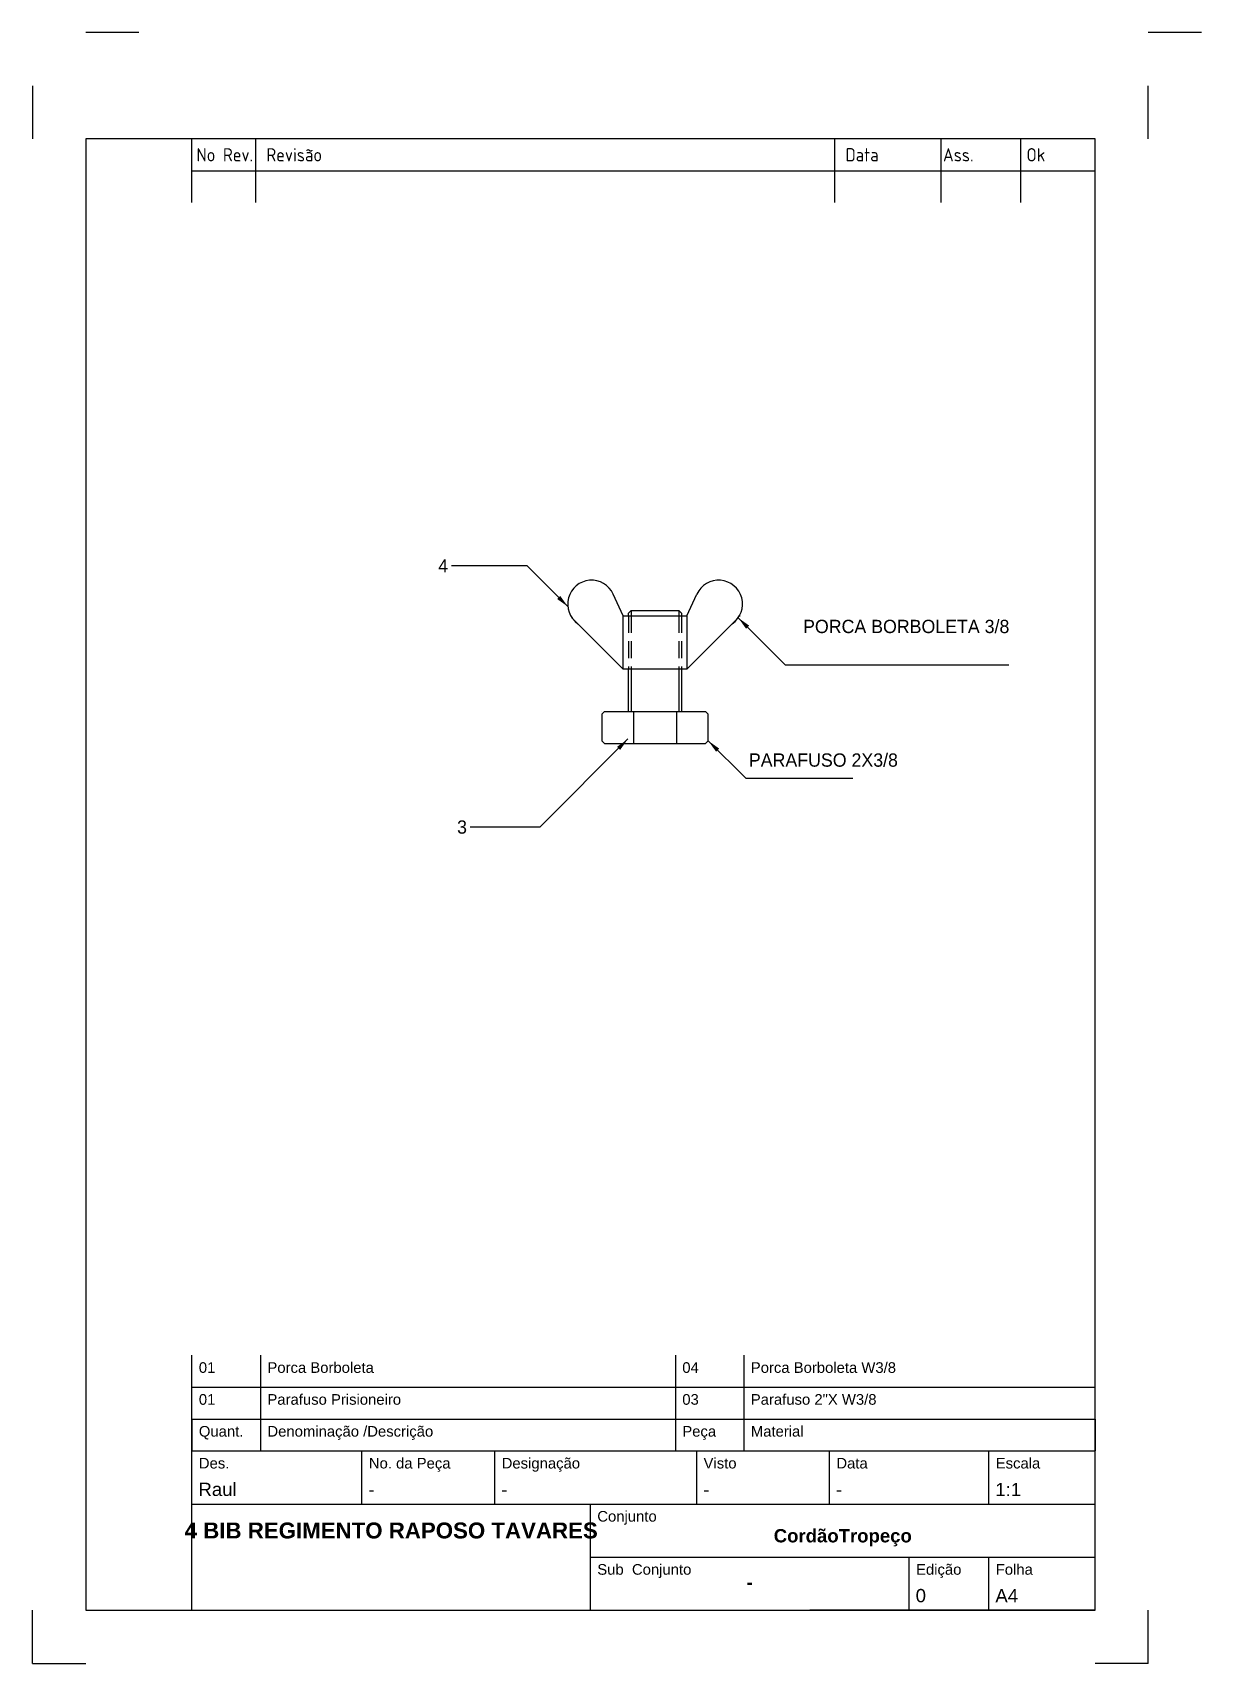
# Paper-space layout 'Peça3 4' of a CAD drawing. Header units: millimetres. Extents: x -10 to 210, y -10 to 297.
# The model-space entities are those that its viewports show. They can reach past a viewport. Long polylines and large blocks are cut down to what shows.
import ezdxf
from ezdxf.enums import TextEntityAlignment as Align

# ---------------------------------------------------------------- set-up
doc = ezdxf.new("R2010")
doc.units = ezdxf.units.MM
doc.linetypes.add('HIDDEN2', pattern=[4.7625, 3.175, -1.5875])
for name, color, linetype in [('Contorno', 7, 'Continuous'), ('Cortes', 140, 'HIDDEN2'), ('Cotas', 1, 'Continuous'), ('FRAME 050', 6, 'Continuous'), ('FRAME 200', 8, 'Continuous'), ('Texto', 7, 'Continuous')]:
    doc.layers.add(name, color=color, linetype=linetype)
doc.layers.get('FRAME 050').off()
doc.styles.add('ISO Proportional', font='isocp')
doc.styles.add('texto2', font='ARIAL.TTF', dxfattribs={"height": 2})
doc.styles.add('Texto2.5', font='ARIAL.TTF', dxfattribs={"height": 2.5})
doc.dimstyles.new('ISO-25', dxfattribs={"dimtxt": 2.5, "dimasz": 2.5, "dimexe": 1.25, "dimexo": 0.625, "dimtad": 1, "dimtxsty": 'Standard', "dimcen": 2.5, "dimadec": 0, "dimazin": 0, "dimtfac": 1, "dimtmove": 0, "dimatfit": 3, "dimfxl": 0, "dimarcsym": 0})

msp = doc.modelspace()

# ---------------------------------------------------------------- linework, layer by layer
msp.add_line((-179.541, 193.375), (-179.412, 193.375))
at = {"layer": 'Contorno'}
for p, q in [((-201.412, 193.375), (-203.275, 197.464)), ((-189.412, 193.375), (-187.548, 197.464)), ((-200.412, 193.875), (-199.912, 194.375)), ((-200.412, 193.375), (-200.412, 193.875)), ((-199.912, 194.375), (-190.912, 194.375)), ((-199.912, 194.375), (-199.912, 193.375)), ((-190.912, 194.375), (-190.912, 193.375)), ((-190.412, 193.875), (-190.912, 194.375)), ((-190.412, 193.875), (-190.412, 193.375)), ((-211.06, 193.024), (-201.412, 183.375)), ((-201.412, 193.375), (-189.412, 193.375)), ((-201.412, 183.375), (-201.412, 193.375)), ((-189.412, 193.375), (-189.412, 183.375)), ((-179.763, 193.024), (-189.412, 183.375)), ((-195.412, 183.375), (-201.412, 183.375)), ((-200.412, 175.375), (-200.412, 183.375)), ((-199.912, 183.375), (-199.912, 175.375)), ((-189.412, 183.375), (-195.412, 183.375)), ((-190.912, 183.375), (-190.912, 175.375)), ((-190.412, 183.375), (-190.412, 175.375)), ((-205.412, 175.375), (-205.412, 175.375)), ((-204.912, 175.375), (-205.412, 174.875)), ((-204.912, 175.375), (-185.912, 175.375)), ((-199.412, 169.375), (-199.412, 175.375)), ((-199.412, 175.375), (-191.412, 175.375)), ((-191.412, 175.375), (-191.412, 169.375)), ((-185.412, 174.875), (-185.912, 175.375)), ((-205.412, 174.875), (-205.412, 169.875)), ((-185.412, 169.875), (-185.412, 174.875)), ((-204.912, 169.375), (-205.412, 169.875)), ((-204.912, 169.375), (-199.412, 169.375)), ((-203.412, 169.375), (-185.912, 169.375)), ((-185.912, 169.375), (-185.412, 169.875))]:
    msp.add_line(p, q, dxfattribs=at)
for centre, start, end in [((-207.37, 195.598), 24.49528, 235.10238), ((-183.453, 195.598), 304.89762, 155.50472)]:
    msp.add_arc(centre, 4.5, start, end, dxfattribs=at)
at = {"layer": 'Cortes'}
for p, q in [((-200.412, 193.375), (-200.412, 183.375)), ((-199.912, 193.375), (-199.912, 183.375)), ((-190.912, 193.375), (-190.912, 183.375)), ((-190.412, 193.375), (-190.412, 183.375))]:
    msp.add_line(p, q, dxfattribs=at)

# ---------------------------------------------------------------- texts
at = {"layer": 'Cotas', "char_height": 2.5}
for s, insert, width, attachment_point in [('4', (-234.382, 201.548), 0.6514, 9), ('PORCA BORBOLETA 3/8', (-167.556, 192.642), 38.56129, 1), ('PARAFUSO 2X3/8 ', (-177.758, 167.488), 40.4424, 1), ('3', (-230.821, 152.347), 0.6514, 9)]:
    msp.add_mtext(s, dxfattribs=dict(at, insert=insert, width=width, attachment_point=attachment_point))

# ---------------------------------------------------------------- leaders
at = {"layer": 'Cotas', "annotation_type": 0, "has_hookline": 1, "hookline_direction": 1, "text_width": 1.667}
for points in [[(-211.796, 195.089), (-219.505, 202.798), (-233.757, 202.798)], [(-200.519, 170.203), (-217.125, 153.597), (-230.196, 153.597)]]:
    msp.add_leader(points, dimstyle='ISO-25', override={"dimgap": 0.625, "dimtad": 0}, dxfattribs=at)
at = {"layer": 'Cotas'}
for points in [[(-179.763, 193.024), (-170.906, 184.167), (-128.801, 184.167)], [(-185.412, 169.875), (-178.358, 162.821), (-158.214, 162.821)]]:
    msp.add_leader(points, dimstyle='ISO-25', override={"dimgap": 0.625, "dimtad": 0}, dxfattribs=at)

psp = doc.layouts.new('Peça3 4')

# ---------------------------------------------------------------- linework, layer by layer
at = {"layer": 'Contorno'}
for p, q in [((0, 277), (0, 0)), ((190, 277), (0, 277)), ((20, 271), (20, 277)), ((32, 271), (32, 277)), ((141, 271), (141, 277)), ((161, 271), (161, 277)), ((176, 271), (176, 277)), ((190, 0), (190, 277)), ((20, 271), (190, 271)), ((20, 265), (20, 271)), ((32, 265), (32, 271)), ((141, 265), (141, 271)), ((161, 265), (161, 271)), ((176, 265), (176, 271)), ((20, 42), (20, 48)), ((32.91, 48), (32.91, 42)), ((111, 48), (111, 42)), ((123.9, 48), (123.9, 42)), ((20, 36), (20, 42)), ((20, 42), (190, 42)), ((32.91, 42), (32.91, 36)), ((111, 42), (111, 36)), ((123.9, 42), (123.9, 36)), ((20, 36), (190, 36)), ((20, 30), (20, 36)), ((20, 36), (20, 30)), ((20, 36), (20, 30)), ((20, 30), (20, 36)), ((20, 36), (190, 36)), ((32.91, 36), (32.91, 30)), ((111, 36), (111, 30)), ((123.9, 36), (123.9, 30)), ((190, 36), (190, 30)), ((190, 30), (190, 36)), ((20, 30), (190, 30)), ((20, 0), (20, 30)), ((52, 20), (52, 30)), ((77, 20), (77, 30)), ((115, 20), (115, 30)), ((140, 20), (140, 30)), ((170, 20), (170, 30)), ((20, 20), (190, 20)), ((95, 0), (95, 20)), ((95, 10), (190, 10)), ((155, 0), (155, 10)), ((170, 0), (170, 10)), ((0, 0), (190, 0)), ((190, 0), (136.29, 0))]:
    psp.add_line(p, q, dxfattribs=at)
at = {"layer": 'FRAME 200'}
for p, q in [((10, 297), (0, 297)), ((210, 297), (200, 297)), ((-10, 287), (-10, 277)), ((200, 277), (200, 287)), ((-10, -10), (-10, 0)), ((200, -10), (200, 0)), ((-10, -10), (0, -10)), ((200, -10), (190, -10))]:
    psp.add_line(p, q, dxfattribs=at)
at = {"layer": 'Texto'}
psp.add_line((155, 5), (155, 5), dxfattribs=at)

# ---------------------------------------------------------------- texts
at = {"layer": 'Texto', "style": 'ISO Proportional'}
for s, p in [('No Rev.', (20.84, 274)), ('Revisão', (34, 274)), ('Data', (143, 274)), ('Ass.', (161.36, 274)), ('Ok', (177.08, 274))]:
    psp.add_text(s, height=2.5, dxfattribs=at).set_placement(p, align=Align.MIDDLE_LEFT)
at = {"layer": 'Texto'}
for s, insert, char_height, width, attachment_point, style in [('01', (21.29, 46.69), 2, 30.3514, 1, 'texto2'), ('Porca Borboleta', (34.2, 46.69), 2, 71.2648, 1, 'texto2'), ('04', (112.29, 46.69), 2, 11.6189, 1, 'texto2'), ('Porca Borboleta W3/8', (125.19, 46.69), 2, 64.8115, 1, 'texto2'), ('01', (21.29, 40.69), 2, 30.3514, 1, 'texto2'), ('Parafuso Prisioneiro', (34.2, 40.69), 2, 71.2648, 1, 'texto2'), ('03', (112.29, 40.69), 2, 11.6189, 1, 'texto2'), ('Parafuso 2"X W3/8', (125.19, 40.69), 2, 64.8115, 1, 'texto2'), ('Quant.', (21.29, 34.69), 2, 30.3514, 1, 'texto2'), ('Denominação /Descrição', (34.2, 34.69), 2, 71.2648, 1, 'texto2'), ('Peça', (112.29, 34.69), 2, 11.6189, 1, 'texto2'), ('Material', (125.19, 34.69), 2, 11.6189, 1, 'texto2'), ('Des.', (21.29, 28.69), 2, 30.3514, 1, 'texto2'), ('No. da Peça', (53.29, 28.69), 2, 30.3514, 1, 'texto2'), ('Designação', (78.29, 28.69), 2, 30.3514, 1, 'texto2'), ('Visto', (116.29, 28.69), 2, 30.3514, 1, 'texto2'), ('Data', (141.29, 28.69), 2, 11.6189, 1, 'texto2'), ('Escala', (171.29, 28.69), 2, 11.6189, 1, 'texto2'), ('Raul', (21.22, 21.48), 2.5, 35.3309, 7, 'Texto2.5'), ('-', (53.22, 21.48), 2.5, 35.3309, 7, 'Texto2.5'), ('-', (78.22, 21.48), 2.5, 35.3309, 7, 'Texto2.5'), ('-', (116.22, 21.48), 2.5, 35.3309, 7, 'Texto2.5'), ('-', (141.22, 21.48), 2.5, 35.3309, 7, 'Texto2.5'), ('1:1', (171.22, 21.48), 2.5, 35.3309, 7, 'Texto2.5'), ('Conjunto', (96.29, 18.69), 2, 30.3514, 1, 'texto2'), ('{\\fArial|b1|i0|c0|p34;4 BIB REGIMENTO RAPOSO TAVARES}', (57.5, 15), 3, 75, 5, 'Texto2.5'), ('{\\fArial|b1|i0|c0|p34;CordãoTropeço}', (142.5, 13.65), 2.5, 95, 5, 'Texto2.5'), ('Sub  Conjunto', (96.29, 8.69), 2, 30.3514, 1, 'texto2'), ('Edição', (156.29, 8.69), 2, 11.6189, 1, 'texto2'), ('Folha', (171.29, 8.69), 2, 11.6189, 1, 'texto2'), ('{\\fArial|b1|i0|c0|p34;-}', (124.95, 5.27), 2.5, 95, 5, 'Texto2.5'), ('0', (156.22, 1.48), 2.5, 35.3309, 7, 'Texto2.5'), ('A4', (171.22, 1.48), 2.5, 35.3309, 7, 'Texto2.5')]:
    psp.add_mtext(s, dxfattribs=dict(at, insert=insert, char_height=char_height, width=width, attachment_point=attachment_point, style=style))

# ---------------------------------------------------------------- viewports
at = {"layer": 'FRAME 050'}
psp.add_viewport(center=(108.47, 181.88), size=(147.11, 141.0261), view_center_point=(-194.112, 188.063), view_height=141.02606, dxfattribs=at)

doc.saveas('drawing.dxf')
